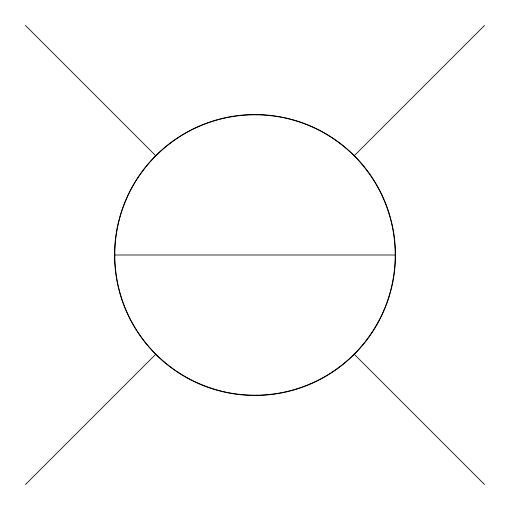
<?xml version="1.0" encoding="UTF-8"?>
<svg xmlns="http://www.w3.org/2000/svg" width="510" height="510" viewBox="0 0 510 510"><rect width="100%" height="100%" fill="white"/><g stroke="black" fill="none" stroke-linecap="round" stroke-linejoin="round"><path stroke-width="0.76" d="M25.5 484.5L155.665 354.335M354.335 155.665L484.5 25.5M114.826 255L395.173 255A140.173 140.173 0 0 0 184.913 133.607A140.173 140.173 0 0 0 184.913 376.393A140.173 140.173 0 0 0 395.173 255M25.5 25.5L155.665 155.665M354.335 354.335L484.5 484.5M184.76 376.661A140.48 140.48 0 0 0 395.479 255A140.48 140.48 0 0 0 184.76 133.339A140.48 140.48 0 0 0 184.76 376.661"/></g></svg>
